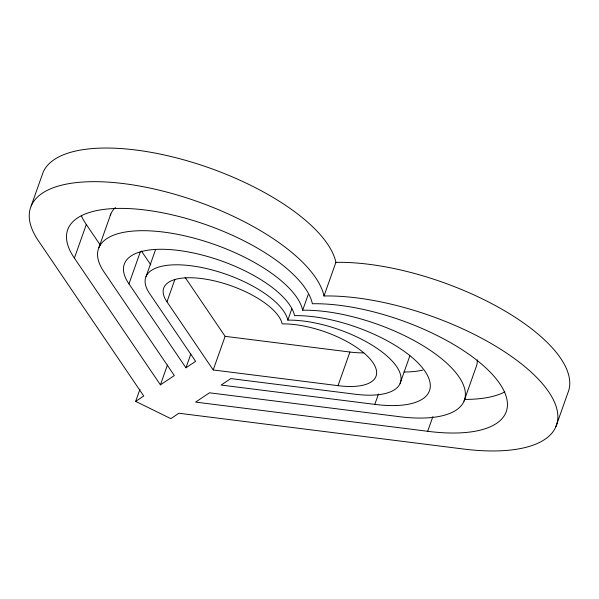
<?xml version="1.0" encoding="UTF-8"?>
<svg xmlns="http://www.w3.org/2000/svg" width="599" height="599" viewBox="0 0 599 599"><rect width="100%" height="100%" fill="white"/><g stroke="black" fill="none" stroke-linecap="round" stroke-linejoin="round"><path stroke-width="0.9" d="M31.193 205.959L43.098 172.332A155.231 61.15 19.5 0 1 193.627 162.718A155.231 61.15 19.5 0 1 335.904 262.355A155.231 61.15 19.5 0 1 499.97 308.126A155.231 61.15 19.5 0 1 567.807 393.041L555.902 426.668M74.403 258.109A129.489 51.012 19.5 0 1 161.663 212.623A129.489 51.012 19.5 0 1 312.364 303.745A129.489 51.012 19.5 0 1 492.857 374.967A129.489 51.012 19.5 0 1 427.686 431.287L195.596 402.101L209.508 392.802L398.852 416.612A108.015 42.551 19.5 0 0 453.226 369.635A108.015 42.551 19.5 0 0 302.66 310.23A108.015 42.551 19.5 0 0 176.952 234.216A108.015 42.551 19.5 0 0 104.159 272.156L174.331 375.558L160.412 384.85L74.403 258.109L86.308 224.49A129.489 51.012 19.5 0 1 81.427 215.984M98.91 247.589L110.822 213.97M128.98 283.881A90.097 35.491 19.5 0 1 189.703 252.224A90.097 35.491 19.5 0 1 294.558 315.636A90.097 35.491 19.5 0 1 420.161 365.195A90.097 35.491 19.5 0 1 374.809 404.377L221.121 385.052L230.802 378.583L354.75 394.172A75.16 29.606 19.5 0 0 392.577 361.482A75.16 29.606 19.5 0 0 287.812 320.143A75.16 29.606 19.5 0 0 200.336 267.251A75.16 29.606 19.5 0 0 149.69 293.652L195.618 361.339L185.937 367.808L128.98 283.881L140.278 251.977M146.036 276.558L155.5 249.835M166.964 301.806A62.693 24.701 19.5 0 1 209.208 279.785A62.693 24.701 19.5 0 1 282.174 323.902A62.693 24.701 19.5 0 1 369.568 358.389A62.693 24.701 19.5 0 1 338.016 385.659L213.214 369.965L166.964 301.806L174.901 279.396M135.651 401.39L143.73 395.991L38.733 241.27A155.231 61.15 19.5 0 1 143.341 186.738A155.231 61.15 19.5 0 1 323.992 295.981A155.231 61.15 19.5 0 1 540.38 381.361A155.231 61.15 19.5 0 1 462.241 448.868L178.906 413.243L170.835 418.634L135.651 401.39L139.926 389.32M160.412 384.85L167.435 365.023M185.937 367.808L190.826 354.016M213.214 369.965L225.119 336.339L185.106 277.374M287.812 320.143L291.78 308.934M302.66 310.23L308.156 294.708M323.992 295.981L335.904 262.355M338.016 385.659L349.921 352.032A62.693 24.701 19.5 0 0 363.653 352.863M374.809 404.377L378.471 394.03M400.095 383.42L409.866 355.828M427.686 431.287L432.875 416.627M464.023 401.165L475.935 367.539A108.015 42.551 19.5 0 0 477.276 359.857M225.119 336.339L349.921 352.032M141.409 251.026L150.821 264.885M86.308 224.49L100.467 245.35M110.231 215.565A108.015 42.551 19.5 0 1 115.495 207.494M422.782 370.085A90.097 35.491 19.5 0 1 403.951 371.972M504.852 391.888A129.489 51.012 19.5 0 1 464.554 399.406"/></g></svg>
